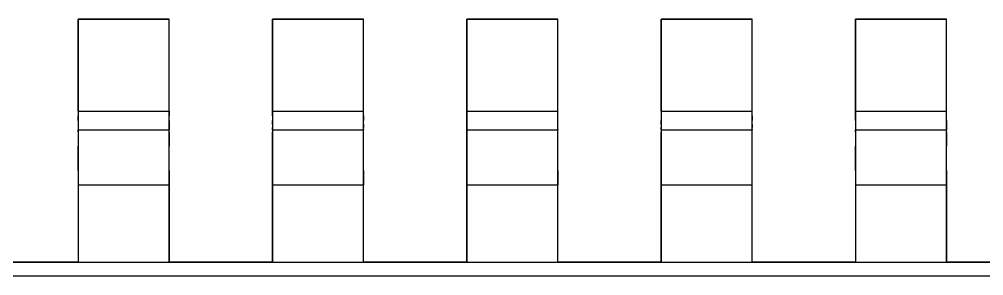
# Model space of a CAD drawing. Header units: inches. Extents: x 0 to 420, y -297 to 0.
# Drawn here: x 120.59 to 128.53, y -83.47 to -81.35 of the extents above; entities that cross this region are included whole.
import ezdxf

# ---------------------------------------------------------------- set-up
doc = ezdxf.new("R2010")
doc.units = ezdxf.units.IN
doc.header["$MEASUREMENT"] = 0

msp = doc.modelspace()

# ---------------------------------------------------------------- linework, layer by layer
at = {"color": 7, "true_color": 0xffffff}
for p, q in [((121.8198, -81.3542), (121.0698, -81.3542)), ((121.0698, -81.3542), (121.0698, -82.1102)), ((121.0698, -82.1102), (121.0698, -81.3542)), ((121.0698, -81.3542), (121.8198, -81.3542)), ((121.8198, -82.1102), (121.8198, -81.3542)), ((121.8198, -82.1102), (121.8198, -81.3542)), ((123.4198, -81.3542), (122.6698, -81.3542)), ((122.6698, -81.3542), (122.6698, -82.1102)), ((122.6698, -82.1102), (122.6698, -81.3542)), ((122.6698, -81.3542), (123.4198, -81.3542)), ((123.4198, -82.1102), (123.4198, -81.3542)), ((123.4198, -82.1102), (123.4198, -81.3542)), ((125.0198, -81.3542), (124.2698, -81.3542)), ((124.2698, -81.3542), (124.2698, -82.1102)), ((124.2698, -82.1102), (124.2698, -81.3542)), ((124.2698, -81.3542), (125.0198, -81.3542)), ((125.0198, -82.1102), (125.0198, -81.3542)), ((125.0198, -82.1102), (125.0198, -81.3542)), ((126.6198, -81.3542), (125.8698, -81.3542)), ((125.8698, -81.3542), (125.8698, -82.1102)), ((125.8698, -82.1102), (125.8698, -81.3542)), ((125.8698, -81.3542), (126.6198, -81.3542)), ((126.6198, -82.1102), (126.6198, -81.3542)), ((126.6198, -82.1102), (126.6198, -81.3542)), ((128.2198, -81.3542), (127.4698, -81.3542)), ((127.4698, -81.3542), (127.4698, -82.1102)), ((127.4698, -82.1102), (127.4698, -81.3542)), ((127.4698, -81.3542), (128.2198, -81.3542)), ((128.2198, -82.1102), (128.2198, -81.3542)), ((128.2198, -82.1102), (128.2198, -81.3542)), ((121.0698, -82.1102), (121.0698, -82.1502)), ((121.0698, -82.1102), (121.0698, -82.1502)), ((121.0698, -82.1102), (121.8198, -82.1102)), ((121.0698, -82.1502), (121.0698, -82.1882)), ((121.0698, -82.1882), (121.0698, -82.1502)), ((121.8198, -82.1502), (121.8198, -82.1102)), ((121.8198, -82.1102), (121.8198, -82.1502)), ((121.8198, -82.1882), (121.8198, -82.1502)), ((121.8198, -82.1882), (121.8198, -82.1502)), ((122.6698, -82.1102), (122.6698, -82.1502)), ((122.6698, -82.1502), (122.6698, -82.1102)), ((122.6698, -82.1102), (123.4198, -82.1102)), ((122.6698, -82.1502), (122.6698, -82.1882)), ((122.6698, -82.1502), (122.6698, -82.1882)), ((123.4198, -82.1502), (123.4198, -82.1102)), ((123.4198, -82.1502), (123.4198, -82.1102)), ((123.4198, -82.1882), (123.4198, -82.1502)), ((123.4198, -82.1502), (123.4198, -82.1882)), ((124.2698, -82.1102), (124.2698, -82.2642)), ((124.2698, -82.1502), (124.2698, -82.1102)), ((124.2698, -82.1102), (125.0198, -82.1102)), ((124.2698, -82.1882), (124.2698, -82.1502)), ((125.0198, -82.2582), (125.0198, -82.1102)), ((125.0198, -82.1502), (125.0198, -82.1102)), ((125.0198, -82.1882), (125.0198, -82.1502)), ((125.8698, -82.1102), (125.8698, -82.1882)), ((125.8698, -82.1102), (125.8698, -82.1502)), ((125.8698, -82.1102), (126.6198, -82.1102)), ((125.8698, -82.1502), (125.8698, -82.1882)), ((126.6198, -82.1502), (126.6198, -82.1102)), ((126.6198, -82.1502), (126.6198, -82.1102)), ((126.6198, -82.1882), (126.6198, -82.1502)), ((126.6198, -82.1502), (126.6198, -82.1882)), ((127.4698, -82.1102), (127.4698, -82.1882)), ((127.4698, -82.1502), (127.4698, -82.1102)), ((127.4698, -82.1102), (128.2198, -82.1102)), ((127.4698, -82.1882), (127.4698, -82.1502)), ((128.2198, -82.1882), (128.2198, -82.1102)), ((128.2198, -82.1502), (128.2198, -82.1102)), ((128.2198, -82.1882), (128.2198, -82.1502)), ((121.0698, -82.1882), (121.0698, -82.2642)), ((121.0698, -82.1882), (121.0698, -82.2202)), ((121.0698, -82.2202), (121.0698, -82.2442)), ((121.0698, -82.2442), (121.0698, -82.2582)), ((121.8198, -82.2642), (121.8198, -82.1882)), ((121.8198, -82.1882), (121.8198, -82.2202)), ((121.8198, -82.2202), (121.8198, -82.2442)), ((121.8198, -82.2442), (121.8198, -82.2582)), ((122.6698, -82.1882), (122.6698, -82.2202)), ((122.6698, -82.2202), (122.6698, -82.1882)), ((122.6698, -82.2202), (122.6698, -82.2442)), ((122.6698, -82.2202), (122.6698, -82.2442)), ((122.6698, -82.2442), (122.6698, -82.2642)), ((122.6698, -82.2582), (122.6698, -82.2442)), ((123.4198, -82.2202), (123.4198, -82.1882)), ((123.4198, -82.2202), (123.4198, -82.1882)), ((123.4198, -82.2442), (123.4198, -82.2202)), ((123.4198, -82.2202), (123.4198, -82.2442)), ((123.4198, -82.2582), (123.4198, -82.2442)), ((123.4198, -82.2582), (123.4198, -82.2442)), ((124.2698, -82.2202), (124.2698, -82.1882)), ((124.2698, -82.2442), (124.2698, -82.2202)), ((124.2698, -82.2582), (124.2698, -82.2442)), ((125.0198, -82.2202), (125.0198, -82.1882)), ((125.0198, -82.2442), (125.0198, -82.2202)), ((125.0198, -82.2582), (125.0198, -82.2442)), ((125.8698, -82.1882), (125.8698, -82.2202)), ((125.8698, -82.2202), (125.8698, -82.1882)), ((125.8698, -82.2202), (125.8698, -82.2442)), ((125.8698, -82.2202), (125.8698, -82.2442)), ((125.8698, -82.2442), (125.8698, -82.2642)), ((125.8698, -82.2582), (125.8698, -82.2442)), ((126.6198, -82.2202), (126.6198, -82.1882)), ((126.6198, -82.2202), (126.6198, -82.1882)), ((126.6198, -82.2442), (126.6198, -82.2202)), ((126.6198, -82.2202), (126.6198, -82.2442)), ((126.6198, -82.2582), (126.6198, -82.2442)), ((126.6198, -82.2582), (126.6198, -82.2442)), ((127.4698, -82.1882), (127.4698, -82.2642)), ((127.4698, -82.1882), (127.4698, -82.2202)), ((127.4698, -82.2202), (127.4698, -82.2442)), ((127.4698, -82.2442), (127.4698, -82.2582)), ((128.2198, -82.2642), (128.2198, -82.1882)), ((128.2198, -82.1882), (128.2198, -82.2202)), ((128.2198, -82.2202), (128.2198, -82.2442)), ((128.2198, -82.2442), (128.2198, -82.2582)), ((121.0698, -82.2582), (121.0698, -82.2642)), ((121.0698, -82.2642), (121.0698, -82.2802)), ((121.0698, -82.2802), (121.0698, -82.2642)), ((121.0698, -82.2642), (121.8198, -82.2642)), ((121.0698, -82.2802), (121.0698, -82.3982)), ((121.0698, -82.2802), (121.0698, -82.3242)), ((121.0698, -82.3242), (121.0698, -82.3982)), ((121.8198, -82.2582), (121.8198, -82.2642)), ((121.8198, -82.2802), (121.8198, -82.2642)), ((121.8198, -82.2802), (121.8198, -82.2642)), ((121.8198, -82.3982), (121.8198, -82.2802)), ((121.8198, -82.2802), (121.8198, -82.3242)), ((121.8198, -82.3242), (121.8198, -82.3982)), ((122.6698, -82.2642), (122.6698, -82.2582)), ((122.6698, -82.2642), (122.6698, -82.2802)), ((122.6698, -82.2642), (122.6698, -82.2802)), ((122.6698, -82.2642), (123.4198, -82.2642)), ((122.6698, -82.2802), (122.6698, -82.7182)), ((122.6698, -82.3242), (122.6698, -82.2802)), ((122.6698, -82.3982), (122.6698, -82.3242)), ((123.4198, -82.2642), (123.4198, -82.2582)), ((123.4198, -82.2582), (123.4198, -82.2642)), ((123.4198, -82.6002), (123.4198, -82.2642)), ((123.4198, -82.2802), (123.4198, -82.2642)), ((123.4198, -82.3242), (123.4198, -82.2802)), ((123.4198, -82.3982), (123.4198, -82.3242)), ((124.2698, -82.2642), (124.2698, -82.2582)), ((124.2698, -82.2642), (124.2698, -82.7182)), ((124.2698, -82.2802), (124.2698, -82.2642)), ((124.2698, -82.2642), (125.0198, -82.2642)), ((124.2698, -82.3242), (124.2698, -82.2802)), ((124.2698, -82.3982), (124.2698, -82.3242)), ((125.0198, -82.2642), (125.0198, -82.2582)), ((125.0198, -82.2582), (125.0198, -82.2642)), ((125.0198, -82.6002), (125.0198, -82.2642)), ((125.0198, -82.2802), (125.0198, -82.2642)), ((125.0198, -82.3242), (125.0198, -82.2802)), ((125.0198, -82.3982), (125.0198, -82.3242)), ((125.8698, -82.2642), (125.8698, -82.2582)), ((125.8698, -82.2642), (125.8698, -82.2802)), ((125.8698, -82.2642), (125.8698, -82.2802)), ((125.8698, -82.2642), (126.6198, -82.2642)), ((125.8698, -82.2802), (125.8698, -82.7182)), ((125.8698, -82.3242), (125.8698, -82.2802)), ((125.8698, -82.3982), (125.8698, -82.3242)), ((126.6198, -82.2642), (126.6198, -82.2582)), ((126.6198, -82.2582), (126.6198, -82.2642)), ((126.6198, -82.7182), (126.6198, -82.2642)), ((126.6198, -82.2802), (126.6198, -82.2642)), ((126.6198, -82.3242), (126.6198, -82.2802)), ((126.6198, -82.3982), (126.6198, -82.3242)), ((127.4698, -82.2582), (127.4698, -82.2642)), ((127.4698, -82.2642), (127.4698, -82.2802)), ((127.4698, -82.2802), (127.4698, -82.2642)), ((127.4698, -82.2642), (128.2198, -82.2642)), ((127.4698, -82.2802), (127.4698, -82.3982)), ((127.4698, -82.2802), (127.4698, -82.3242)), ((127.4698, -82.3242), (127.4698, -82.3982)), ((128.2198, -82.2582), (128.2198, -82.2642)), ((128.2198, -82.2802), (128.2198, -82.2642)), ((128.2198, -82.2802), (128.2198, -82.2642)), ((128.2198, -82.3982), (128.2198, -82.2802)), ((128.2198, -82.2802), (128.2198, -82.3242)), ((128.2198, -82.3242), (128.2198, -82.3982)), ((121.0698, -82.3982), (121.0698, -82.6002)), ((121.0698, -82.4922), (121.0698, -82.3982)), ((121.8198, -82.6002), (121.8198, -82.3982)), ((121.8198, -82.4922), (121.8198, -82.3982)), ((122.6698, -82.4922), (122.6698, -82.3982)), ((123.4198, -82.4922), (123.4198, -82.3982)), ((124.2698, -82.4922), (124.2698, -82.3982)), ((125.0198, -82.4922), (125.0198, -82.3982)), ((125.8698, -82.4922), (125.8698, -82.3982)), ((126.6198, -82.4922), (126.6198, -82.3982)), ((127.4698, -82.3982), (127.4698, -82.6002)), ((127.4698, -82.4922), (127.4698, -82.3982)), ((128.2198, -82.6002), (128.2198, -82.3982)), ((128.2198, -82.4922), (128.2198, -82.3982)), ((121.0698, -82.6002), (121.0698, -82.4922)), ((121.8198, -82.6002), (121.8198, -82.4922)), ((122.6698, -82.6002), (122.6698, -82.4922)), ((123.4198, -82.6002), (123.4198, -82.4922)), ((124.2698, -82.6002), (124.2698, -82.4922)), ((125.0198, -82.6002), (125.0198, -82.4922)), ((125.8698, -82.6002), (125.8698, -82.4922)), ((126.6198, -82.6002), (126.6198, -82.4922)), ((127.4698, -82.6002), (127.4698, -82.4922)), ((128.2198, -82.6002), (128.2198, -82.4922)), ((121.0698, -82.6002), (121.0698, -82.7182)), ((121.0698, -82.6002), (121.0698, -82.7182)), ((121.8198, -82.7182), (121.8198, -82.6002)), ((121.8198, -82.6002), (121.8198, -82.7182)), ((122.6698, -82.7182), (122.6698, -82.6002)), ((123.4198, -82.7182), (123.4198, -82.6002)), ((123.4198, -82.6002), (123.4198, -82.7182)), ((124.2698, -82.7182), (124.2698, -82.6002)), ((125.0198, -82.7182), (125.0198, -82.6002)), ((125.0198, -82.6002), (125.0198, -82.7182)), ((125.8698, -82.7182), (125.8698, -82.6002)), ((126.6198, -82.7182), (126.6198, -82.6002)), ((127.4698, -82.6002), (127.4698, -82.7182)), ((127.4698, -82.6002), (127.4698, -82.7182)), ((128.2198, -82.7182), (128.2198, -82.6002)), ((128.2198, -82.6002), (128.2198, -82.7182)), ((121.0698, -82.7182), (121.0698, -83.3542)), ((121.0698, -82.7182), (121.0698, -83.3542)), ((121.0698, -82.7182), (121.8198, -82.7182)), ((121.8198, -83.3542), (121.8198, -82.7182)), ((121.8198, -82.7182), (121.8198, -83.3542)), ((122.6698, -82.7182), (122.6698, -83.3542)), ((122.6698, -83.3542), (122.6698, -82.7182)), ((122.6698, -82.7182), (123.4198, -82.7182)), ((123.4198, -83.3542), (123.4198, -82.7182)), ((123.4198, -83.3542), (123.4198, -82.7182)), ((124.2698, -82.7182), (124.2698, -83.3542)), ((124.2698, -83.3542), (124.2698, -82.7182)), ((124.2698, -82.7182), (125.0198, -82.7182)), ((125.0198, -83.3542), (125.0198, -82.7182)), ((125.0198, -83.3542), (125.0198, -82.7182)), ((125.8698, -82.7182), (125.8698, -83.3542)), ((125.8698, -83.3542), (125.8698, -82.7182)), ((125.8698, -82.7182), (126.6198, -82.7182)), ((126.6198, -83.3542), (126.6198, -82.7182)), ((126.6198, -83.3542), (126.6198, -82.7182)), ((127.4698, -82.7182), (127.4698, -83.3542)), ((127.4698, -82.7182), (127.4698, -83.3542)), ((127.4698, -82.7182), (128.2198, -82.7182)), ((128.2198, -83.3542), (128.2198, -82.7182)), ((128.2198, -82.7182), (128.2198, -83.3542)), ((115.4018, -83.3542), (133.8778, -83.3542)), ((121.0698, -83.3542), (120.2198, -83.3542)), ((121.0698, -83.3542), (121.8198, -83.3542)), ((122.6698, -83.3542), (121.8198, -83.3542)), ((122.6698, -83.3542), (123.4198, -83.3542)), ((124.2698, -83.3542), (123.4198, -83.3542)), ((124.2698, -83.3542), (125.0198, -83.3542)), ((125.8698, -83.3542), (125.0198, -83.3542)), ((125.8698, -83.3542), (126.6198, -83.3542)), ((127.4698, -83.3542), (126.6198, -83.3542)), ((127.4698, -83.3542), (128.2198, -83.3542)), ((129.0698, -83.3542), (128.2198, -83.3542)), ((115.5118, -83.4662), (133.7678, -83.4662))]:
    msp.add_line(p, q, dxfattribs=at)
at = {"color": 18, "true_color": 0x000000}
for p, q in [((121.8198, -81.3542), (121.0698, -81.3542)), ((121.0698, -81.3542), (121.0698, -82.1102)), ((121.0698, -82.1102), (121.0698, -81.3542)), ((121.0698, -81.3542), (121.8198, -81.3542)), ((121.8198, -82.1102), (121.8198, -81.3542)), ((121.8198, -82.1102), (121.8198, -81.3542)), ((123.4198, -81.3542), (122.6698, -81.3542)), ((122.6698, -81.3542), (122.6698, -82.1102)), ((122.6698, -82.1102), (122.6698, -81.3542)), ((122.6698, -81.3542), (123.4198, -81.3542)), ((123.4198, -82.1102), (123.4198, -81.3542)), ((123.4198, -82.1102), (123.4198, -81.3542)), ((125.0198, -81.3542), (124.2698, -81.3542)), ((124.2698, -81.3542), (124.2698, -82.1102)), ((124.2698, -82.1102), (124.2698, -81.3542)), ((124.2698, -81.3542), (125.0198, -81.3542)), ((125.0198, -82.1102), (125.0198, -81.3542)), ((125.0198, -82.1102), (125.0198, -81.3542)), ((126.6198, -81.3542), (125.8698, -81.3542)), ((125.8698, -81.3542), (125.8698, -82.1102)), ((125.8698, -82.1102), (125.8698, -81.3542)), ((125.8698, -81.3542), (126.6198, -81.3542)), ((126.6198, -82.1102), (126.6198, -81.3542)), ((126.6198, -82.1102), (126.6198, -81.3542)), ((128.2198, -81.3542), (127.4698, -81.3542)), ((127.4698, -81.3542), (127.4698, -82.1102)), ((127.4698, -82.1102), (127.4698, -81.3542)), ((127.4698, -81.3542), (128.2198, -81.3542)), ((128.2198, -82.1102), (128.2198, -81.3542)), ((128.2198, -82.1102), (128.2198, -81.3542)), ((121.0698, -82.1102), (121.0698, -82.1502)), ((121.0698, -82.1102), (121.0698, -82.1502)), ((121.0698, -82.1102), (121.8198, -82.1102)), ((121.0698, -82.1502), (121.0698, -82.1882)), ((121.0698, -82.1882), (121.0698, -82.1502)), ((121.8198, -82.1502), (121.8198, -82.1102)), ((121.8198, -82.1102), (121.8198, -82.1502)), ((121.8198, -82.1882), (121.8198, -82.1502)), ((121.8198, -82.1882), (121.8198, -82.1502)), ((122.6698, -82.1102), (122.6698, -82.1502)), ((122.6698, -82.1502), (122.6698, -82.1102)), ((122.6698, -82.1102), (123.4198, -82.1102)), ((122.6698, -82.1502), (122.6698, -82.1882)), ((122.6698, -82.1502), (122.6698, -82.1882)), ((123.4198, -82.1502), (123.4198, -82.1102)), ((123.4198, -82.1502), (123.4198, -82.1102)), ((123.4198, -82.1882), (123.4198, -82.1502)), ((123.4198, -82.1502), (123.4198, -82.1882)), ((124.2698, -82.1102), (124.2698, -82.2642)), ((124.2698, -82.1502), (124.2698, -82.1102)), ((124.2698, -82.1102), (125.0198, -82.1102)), ((124.2698, -82.1882), (124.2698, -82.1502)), ((125.0198, -82.2582), (125.0198, -82.1102)), ((125.0198, -82.1502), (125.0198, -82.1102)), ((125.0198, -82.1882), (125.0198, -82.1502)), ((125.8698, -82.1102), (125.8698, -82.1882)), ((125.8698, -82.1102), (125.8698, -82.1502)), ((125.8698, -82.1102), (126.6198, -82.1102)), ((125.8698, -82.1502), (125.8698, -82.1882)), ((126.6198, -82.1502), (126.6198, -82.1102)), ((126.6198, -82.1502), (126.6198, -82.1102)), ((126.6198, -82.1882), (126.6198, -82.1502)), ((126.6198, -82.1502), (126.6198, -82.1882)), ((127.4698, -82.1102), (127.4698, -82.1882)), ((127.4698, -82.1502), (127.4698, -82.1102)), ((127.4698, -82.1102), (128.2198, -82.1102)), ((127.4698, -82.1882), (127.4698, -82.1502)), ((128.2198, -82.1882), (128.2198, -82.1102)), ((128.2198, -82.1502), (128.2198, -82.1102)), ((128.2198, -82.1882), (128.2198, -82.1502)), ((121.0698, -82.1882), (121.0698, -82.2642)), ((121.0698, -82.1882), (121.0698, -82.2202)), ((121.0698, -82.2202), (121.0698, -82.2442)), ((121.0698, -82.2442), (121.0698, -82.2582)), ((121.8198, -82.2642), (121.8198, -82.1882)), ((121.8198, -82.1882), (121.8198, -82.2202)), ((121.8198, -82.2202), (121.8198, -82.2442)), ((121.8198, -82.2442), (121.8198, -82.2582)), ((122.6698, -82.1882), (122.6698, -82.2202)), ((122.6698, -82.2202), (122.6698, -82.1882)), ((122.6698, -82.2202), (122.6698, -82.2442)), ((122.6698, -82.2202), (122.6698, -82.2442)), ((122.6698, -82.2442), (122.6698, -82.2642)), ((122.6698, -82.2582), (122.6698, -82.2442)), ((123.4198, -82.2202), (123.4198, -82.1882)), ((123.4198, -82.2202), (123.4198, -82.1882)), ((123.4198, -82.2442), (123.4198, -82.2202)), ((123.4198, -82.2202), (123.4198, -82.2442)), ((123.4198, -82.2582), (123.4198, -82.2442)), ((123.4198, -82.2582), (123.4198, -82.2442)), ((124.2698, -82.2202), (124.2698, -82.1882)), ((124.2698, -82.2442), (124.2698, -82.2202)), ((124.2698, -82.2582), (124.2698, -82.2442)), ((125.0198, -82.2202), (125.0198, -82.1882)), ((125.0198, -82.2442), (125.0198, -82.2202)), ((125.0198, -82.2582), (125.0198, -82.2442)), ((125.8698, -82.1882), (125.8698, -82.2202)), ((125.8698, -82.2202), (125.8698, -82.1882)), ((125.8698, -82.2202), (125.8698, -82.2442)), ((125.8698, -82.2202), (125.8698, -82.2442)), ((125.8698, -82.2442), (125.8698, -82.2642)), ((125.8698, -82.2582), (125.8698, -82.2442)), ((126.6198, -82.2202), (126.6198, -82.1882)), ((126.6198, -82.2202), (126.6198, -82.1882)), ((126.6198, -82.2442), (126.6198, -82.2202)), ((126.6198, -82.2202), (126.6198, -82.2442)), ((126.6198, -82.2582), (126.6198, -82.2442)), ((126.6198, -82.2582), (126.6198, -82.2442)), ((127.4698, -82.1882), (127.4698, -82.2642)), ((127.4698, -82.1882), (127.4698, -82.2202)), ((127.4698, -82.2202), (127.4698, -82.2442)), ((127.4698, -82.2442), (127.4698, -82.2582)), ((128.2198, -82.2642), (128.2198, -82.1882)), ((128.2198, -82.1882), (128.2198, -82.2202)), ((128.2198, -82.2202), (128.2198, -82.2442)), ((128.2198, -82.2442), (128.2198, -82.2582)), ((121.0698, -82.2582), (121.0698, -82.2642)), ((121.0698, -82.2642), (121.0698, -82.2802)), ((121.0698, -82.2802), (121.0698, -82.2642)), ((121.0698, -82.2642), (121.8198, -82.2642)), ((121.0698, -82.2802), (121.0698, -82.3982)), ((121.0698, -82.2802), (121.0698, -82.3242)), ((121.0698, -82.3242), (121.0698, -82.3982)), ((121.8198, -82.2582), (121.8198, -82.2642)), ((121.8198, -82.2802), (121.8198, -82.2642)), ((121.8198, -82.2802), (121.8198, -82.2642)), ((121.8198, -82.3982), (121.8198, -82.2802)), ((121.8198, -82.2802), (121.8198, -82.3242)), ((121.8198, -82.3242), (121.8198, -82.3982)), ((122.6698, -82.2642), (122.6698, -82.2582)), ((122.6698, -82.2642), (122.6698, -82.2802)), ((122.6698, -82.2642), (122.6698, -82.2802)), ((122.6698, -82.2642), (123.4198, -82.2642)), ((122.6698, -82.2802), (122.6698, -82.7182)), ((122.6698, -82.3242), (122.6698, -82.2802)), ((122.6698, -82.3982), (122.6698, -82.3242)), ((123.4198, -82.2642), (123.4198, -82.2582)), ((123.4198, -82.2582), (123.4198, -82.2642)), ((123.4198, -82.6002), (123.4198, -82.2642)), ((123.4198, -82.2802), (123.4198, -82.2642)), ((123.4198, -82.3242), (123.4198, -82.2802)), ((123.4198, -82.3982), (123.4198, -82.3242)), ((124.2698, -82.2642), (124.2698, -82.2582)), ((124.2698, -82.2642), (124.2698, -82.7182)), ((124.2698, -82.2802), (124.2698, -82.2642)), ((124.2698, -82.2642), (125.0198, -82.2642)), ((124.2698, -82.3242), (124.2698, -82.2802)), ((124.2698, -82.3982), (124.2698, -82.3242)), ((125.0198, -82.2642), (125.0198, -82.2582)), ((125.0198, -82.2582), (125.0198, -82.2642)), ((125.0198, -82.6002), (125.0198, -82.2642)), ((125.0198, -82.2802), (125.0198, -82.2642)), ((125.0198, -82.3242), (125.0198, -82.2802)), ((125.0198, -82.3982), (125.0198, -82.3242)), ((125.8698, -82.2642), (125.8698, -82.2582)), ((125.8698, -82.2642), (125.8698, -82.2802)), ((125.8698, -82.2642), (125.8698, -82.2802)), ((125.8698, -82.2642), (126.6198, -82.2642)), ((125.8698, -82.2802), (125.8698, -82.7182)), ((125.8698, -82.3242), (125.8698, -82.2802)), ((125.8698, -82.3982), (125.8698, -82.3242)), ((126.6198, -82.2642), (126.6198, -82.2582)), ((126.6198, -82.2582), (126.6198, -82.2642)), ((126.6198, -82.7182), (126.6198, -82.2642)), ((126.6198, -82.2802), (126.6198, -82.2642)), ((126.6198, -82.3242), (126.6198, -82.2802)), ((126.6198, -82.3982), (126.6198, -82.3242)), ((127.4698, -82.2582), (127.4698, -82.2642)), ((127.4698, -82.2642), (127.4698, -82.2802)), ((127.4698, -82.2802), (127.4698, -82.2642)), ((127.4698, -82.2642), (128.2198, -82.2642)), ((127.4698, -82.2802), (127.4698, -82.3982)), ((127.4698, -82.2802), (127.4698, -82.3242)), ((127.4698, -82.3242), (127.4698, -82.3982)), ((128.2198, -82.2582), (128.2198, -82.2642)), ((128.2198, -82.2802), (128.2198, -82.2642)), ((128.2198, -82.2802), (128.2198, -82.2642)), ((128.2198, -82.3982), (128.2198, -82.2802)), ((128.2198, -82.2802), (128.2198, -82.3242)), ((128.2198, -82.3242), (128.2198, -82.3982)), ((121.0698, -82.3982), (121.0698, -82.6002)), ((121.0698, -82.4922), (121.0698, -82.3982)), ((121.8198, -82.6002), (121.8198, -82.3982)), ((121.8198, -82.4922), (121.8198, -82.3982)), ((122.6698, -82.4922), (122.6698, -82.3982)), ((123.4198, -82.4922), (123.4198, -82.3982)), ((124.2698, -82.4922), (124.2698, -82.3982)), ((125.0198, -82.4922), (125.0198, -82.3982)), ((125.8698, -82.4922), (125.8698, -82.3982)), ((126.6198, -82.4922), (126.6198, -82.3982)), ((127.4698, -82.3982), (127.4698, -82.6002)), ((127.4698, -82.4922), (127.4698, -82.3982)), ((128.2198, -82.6002), (128.2198, -82.3982)), ((128.2198, -82.4922), (128.2198, -82.3982)), ((121.0698, -82.6002), (121.0698, -82.4922)), ((121.8198, -82.6002), (121.8198, -82.4922)), ((122.6698, -82.6002), (122.6698, -82.4922)), ((123.4198, -82.6002), (123.4198, -82.4922)), ((124.2698, -82.6002), (124.2698, -82.4922)), ((125.0198, -82.6002), (125.0198, -82.4922)), ((125.8698, -82.6002), (125.8698, -82.4922)), ((126.6198, -82.6002), (126.6198, -82.4922)), ((127.4698, -82.6002), (127.4698, -82.4922)), ((128.2198, -82.6002), (128.2198, -82.4922)), ((121.0698, -82.6002), (121.0698, -82.7182)), ((121.0698, -82.6002), (121.0698, -82.7182)), ((121.8198, -82.7182), (121.8198, -82.6002)), ((121.8198, -82.6002), (121.8198, -82.7182)), ((122.6698, -82.7182), (122.6698, -82.6002)), ((123.4198, -82.7182), (123.4198, -82.6002)), ((123.4198, -82.6002), (123.4198, -82.7182)), ((124.2698, -82.7182), (124.2698, -82.6002)), ((125.0198, -82.7182), (125.0198, -82.6002)), ((125.0198, -82.6002), (125.0198, -82.7182)), ((125.8698, -82.7182), (125.8698, -82.6002)), ((126.6198, -82.7182), (126.6198, -82.6002)), ((127.4698, -82.6002), (127.4698, -82.7182)), ((127.4698, -82.6002), (127.4698, -82.7182)), ((128.2198, -82.7182), (128.2198, -82.6002)), ((128.2198, -82.6002), (128.2198, -82.7182)), ((121.0698, -82.7182), (121.0698, -83.3542)), ((121.0698, -82.7182), (121.0698, -83.3542)), ((121.0698, -82.7182), (121.8198, -82.7182)), ((121.8198, -83.3542), (121.8198, -82.7182)), ((121.8198, -82.7182), (121.8198, -83.3542)), ((122.6698, -82.7182), (122.6698, -83.3542)), ((122.6698, -83.3542), (122.6698, -82.7182)), ((122.6698, -82.7182), (123.4198, -82.7182)), ((123.4198, -83.3542), (123.4198, -82.7182)), ((123.4198, -83.3542), (123.4198, -82.7182)), ((124.2698, -82.7182), (124.2698, -83.3542)), ((124.2698, -83.3542), (124.2698, -82.7182)), ((124.2698, -82.7182), (125.0198, -82.7182)), ((125.0198, -83.3542), (125.0198, -82.7182)), ((125.0198, -83.3542), (125.0198, -82.7182)), ((125.8698, -82.7182), (125.8698, -83.3542)), ((125.8698, -83.3542), (125.8698, -82.7182)), ((125.8698, -82.7182), (126.6198, -82.7182)), ((126.6198, -83.3542), (126.6198, -82.7182)), ((126.6198, -83.3542), (126.6198, -82.7182)), ((127.4698, -82.7182), (127.4698, -83.3542)), ((127.4698, -82.7182), (127.4698, -83.3542)), ((127.4698, -82.7182), (128.2198, -82.7182)), ((128.2198, -83.3542), (128.2198, -82.7182)), ((128.2198, -82.7182), (128.2198, -83.3542)), ((115.4018, -83.3542), (133.8778, -83.3542)), ((121.0698, -83.3542), (120.2198, -83.3542)), ((121.0698, -83.3542), (121.8198, -83.3542)), ((122.6698, -83.3542), (121.8198, -83.3542)), ((122.6698, -83.3542), (123.4198, -83.3542)), ((124.2698, -83.3542), (123.4198, -83.3542)), ((124.2698, -83.3542), (125.0198, -83.3542)), ((125.8698, -83.3542), (125.0198, -83.3542)), ((125.8698, -83.3542), (126.6198, -83.3542)), ((127.4698, -83.3542), (126.6198, -83.3542)), ((127.4698, -83.3542), (128.2198, -83.3542)), ((129.0698, -83.3542), (128.2198, -83.3542)), ((115.5118, -83.4662), (133.7678, -83.4662))]:
    msp.add_line(p, q, dxfattribs=at)

doc.saveas('drawing.dxf')
